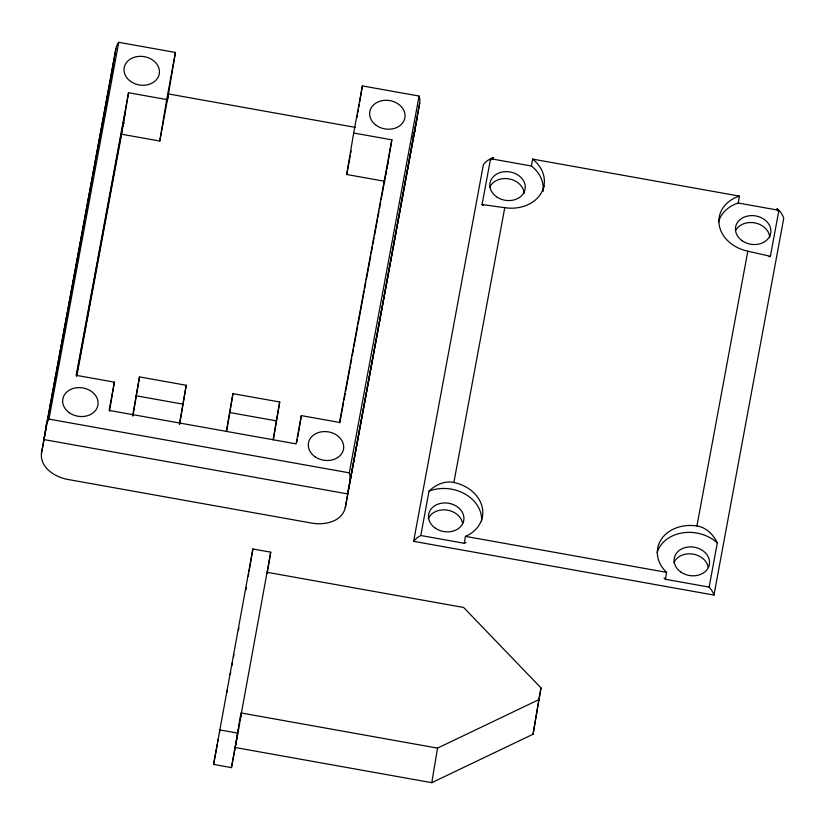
<?xml version="1.0" encoding="UTF-8"?>
<svg xmlns="http://www.w3.org/2000/svg" width="825" height="825" viewBox="0 0 825 825"><rect width="100%" height="100%" fill="white"/><g stroke="black" fill="none" stroke-linecap="round" stroke-linejoin="round"><path stroke-width="1.24" d="M167.331 100.856L175.426 52.449L118.738 42.312A40.549 23.946 10.5 0 0 115.851 48.912L41.436 453.368C39.971 468.074 55.657 477.427 68.351 479.552L311.407 523.05C323.926 525.473 341.901 522.091 345.252 507.736L419.657 103.28L345.252 507.736M111.427 75.312L115.84 48.912M121.595 134.217L128.535 92.72L166.702 99.557L159.761 141.044L121.595 134.217L76.766 376.262M109.529 411.067L114.376 382.15L76.199 375.323L128.535 92.72M132.629 415.872L139.487 376.912L186.233 385.275L179.706 424.256M132.969 415.893L139.487 376.912M179.376 424.236L186.233 385.275M226.328 431.341L232.97 393.638L279.706 402.002L273.395 439.725M226.658 431.362L232.97 393.638M237.765 733.569L231.454 767.611L213.582 764.404L252.862 548.986L270.734 552.183L267.218 573.179M248.315 576.159L248.727 573.684M249.14 571.22L252.862 548.986M273.065 439.704L279.706 402.002M231.454 767.611L270.734 552.183M296.918 442.014L297.34 439.498M297.763 436.982L301.342 415.604L339.508 422.441L391.844 139.838L353.667 133.011L362.392 85.913L419.079 96.051A40.549 23.946 10.5 0 1 419.657 103.28M384.893 181.335L346.727 174.498L353.667 133.011M357.132 117.346L357.555 114.83M357.978 112.313L358.39 109.797M358.813 107.281L359.236 104.765M359.659 102.259L362.392 85.913M386.121 174.013L386.533 171.569M386.935 169.125L387.348 166.691M387.76 164.247L388.162 161.803M388.369 160.586L391.844 139.838M483.172 205.528A35.609 28.741 9.5 0 1 482.068 204.559L490.318 160.029L492.865 159.112L493.133 157.534A36.403 21.491 10.5 0 0 483.46 164.557M420.791 535.497L464.279 543.283L465.434 536.363A35.609 28.741 9.5 0 0 482.264 507.457A35.609 28.741 9.5 0 0 453.884 482.481C444.737 480.511 435.425 484.811 429 491.174L420.791 535.497A37.125 21.924 10.5 0 0 413.655 541.355M543.077 190.853A35.609 28.741 9.5 0 0 531.444 166.021L532.61 159.101L739.417 196.113L738.251 203.022A35.609 28.741 9.5 0 0 718.472 222.234M437.549 748.12L240.962 712.934L235.177 747.512L431.764 782.688L437.549 748.12L538.849 699.641L541.014 687.916L463.598 607.458L267.011 572.282M543.056 191.142L543.273 189.843M543.489 188.543L544.005 185.522M431.764 782.688L533.063 734.219L538.849 699.641M541.014 687.916L533.063 734.219M709.129 587.101L665.414 579.274L666.569 572.364A35.609 28.741 9.5 0 1 661.227 539.395A35.609 28.741 9.5 0 1 696.929 525.968C706.231 527.35 713.46 534.693 717.317 542.922L709.129 587.101A37.125 21.924 10.5 0 1 713.945 595.083L413.634 541.344L483.409 164.546M778.687 211.489C775.696 209.54 777.119 207.096 778.687 211.489L770.385 256.307A35.609 28.741 9.5 0 1 769.034 256.812M113.53 62.741L43.756 439.539L347.573 493.907L417.347 117.109M41.436 453.368L46.592 425.556M47.056 423.029L48.232 416.707M48.696 414.171L49.17 411.644M50.335 405.323L50.81 402.796M51.975 396.474L53.151 390.153M53.615 387.626L54.79 381.294M55.254 378.768L55.718 376.241M56.894 369.92L57.358 367.393M58.534 361.072L58.998 358.535M60.173 352.213L60.637 349.687M61.112 347.16L62.277 340.838M62.752 338.312L63.216 335.775M64.381 329.453L65.557 323.132M66.021 320.605L67.196 314.284M67.66 311.757L68.135 309.231M69.3 302.909L69.774 300.372M70.94 294.051L71.414 291.524M72.579 285.202L73.755 278.881M74.219 276.354L74.693 273.828M75.859 267.506L76.323 264.969M77.498 258.648L77.962 256.121M78.437 253.595L79.602 247.273M80.077 244.747L81.242 238.415M81.716 235.888L82.18 233.362M83.356 227.04L83.82 224.513M84.996 218.192L86.161 211.87M86.625 209.333L87.801 203.012M88.265 200.485L88.739 197.959M89.904 191.637L90.379 189.111M91.544 182.789L92.018 180.252M93.184 173.931L94.359 167.609M94.823 165.083L95.298 162.556M97.402 151.171L98.567 144.849M99.041 142.323L100.207 136.001M100.681 133.475L101.846 127.153M102.321 124.616L102.785 122.09M103.96 115.768L104.424 113.242M105.6 106.92L106.765 100.598M107.24 98.072L107.704 95.535M108.869 89.213L109.343 86.687M110.509 80.365L110.983 77.839M46.076 425.71A40.549 23.946 10.5 0 1 48.953 419.11L118.738 42.312M76.488 375.787L125.06 113.468M114.376 382.15L109.137 410.407L296.103 443.871L301.342 415.604M166.702 99.557L175.426 52.449M159.761 141.044L168.486 93.947L355.451 127.401M213.582 764.404L217.336 744.171M217.8 741.644L218.274 739.118M219.44 732.796L219.914 730.259M226.937 692.319L227.401 689.793M230.216 674.623L230.68 672.086M231.856 665.765L232.32 663.238M233.496 656.917L233.96 654.38M238.415 630.352L238.879 627.825M245.902 589.885L246.376 587.359M238.229 731.043L238.703 728.506M239.167 725.969L239.642 723.432M240.807 717.1L241.282 714.563M346.727 174.498L350.171 155.904M350.625 153.429L351.089 150.954M339.797 422.905L343.551 402.631M344.015 400.094L345.19 393.762M345.654 391.225L350.12 367.146M350.584 364.619L351.759 358.277M352.234 355.74L353.399 349.408M353.873 346.871L357.627 326.597M358.102 324.06L364.196 291.112M364.671 288.575L365.836 282.243M366.31 279.706L370.765 255.626M371.24 253.1L372.415 246.757M372.879 244.221L374.055 237.889M374.519 235.352L377.345 220.151M377.809 217.614L378.984 211.272M379.448 208.746L380.624 202.403M381.098 199.867L386.492 170.723M386.966 168.187L388.132 161.855M349.882 480.078A40.549 23.946 10.5 0 0 349.305 472.849L419.079 96.051M453.884 482.481L504.766 207.683A35.609 28.741 9.5 0 0 541.241 192.988A35.609 28.741 9.5 0 0 532.61 159.101M696.929 525.968L747.821 251.171A35.609 28.741 9.5 0 1 719.163 224.74A35.609 28.741 9.5 0 1 739.417 196.113M713.976 595.083L783.75 218.285A36.465 21.532 10.5 0 0 777.119 208.477M415.027 130.938L412.902 136.434M490.318 160.029L493.133 157.534M482.068 204.559L504.766 207.683M492.865 159.112L531.444 166.021M738.251 203.022L776.841 209.932M136.001 395.752L182.737 404.116M229.484 412.479L276.22 420.843M48.964 419.11L349.305 472.849M465.434 536.363L666.569 572.364M219.378 729.836L237.249 733.033M747.821 251.171L770.385 256.307M124.41 123.399A17.81 14.365 9.5 0 1 123.008 122.399M673.912 562.619A17.81 14.365 9.5 0 1 692.443 554.008A17.81 14.365 9.5 0 1 708.242 567.404M428.288 518.667A17.81 14.365 9.5 0 1 446.83 510.056A17.81 14.365 9.5 0 1 462.619 523.452M735.89 230.082A17.81 14.365 9.5 0 1 755.473 223.028A17.81 14.365 9.5 0 1 769.735 237.497M489.637 187.378A17.81 14.365 9.5 0 1 509.015 178.901A17.81 14.365 9.5 0 1 524.112 193.545M466.022 542.489A35.609 28.741 9.5 0 1 464.279 543.283M429 491.174A35.609 28.741 9.5 0 1 465.063 494.031A35.609 28.741 9.5 0 1 481.594 521.111M665.414 579.274A35.609 28.741 9.5 0 1 664.063 577.923M657.154 552.533A35.609 28.741 9.5 0 1 682.471 532.888A35.609 28.741 9.5 0 1 717.317 542.922M314.975 456.71A17.81 14.365 9.5 0 0 343.53 449.171A17.81 14.365 9.5 0 0 319.502 432.238A17.81 14.365 9.5 0 0 314.975 456.71M69.352 412.758A17.81 14.365 9.5 0 0 97.907 405.219A17.81 14.365 9.5 0 0 73.879 388.276A17.81 14.365 9.5 0 0 69.352 412.758M130.701 81.469A17.81 14.365 9.5 0 0 159.256 73.941A17.81 14.365 9.5 0 0 135.228 56.997A17.81 14.365 9.5 0 0 130.701 81.469M376.324 125.421A17.81 14.365 9.5 0 0 404.879 117.892A17.81 14.365 9.5 0 0 380.851 100.949A17.81 14.365 9.5 0 0 376.324 125.421M496.526 196.783A17.81 14.365 9.5 0 0 525.082 189.255A17.81 14.365 9.5 0 0 501.064 172.312A17.81 14.365 9.5 0 0 496.526 196.783M742.149 240.745A17.81 14.365 9.5 0 0 770.705 233.207A17.81 14.365 9.5 0 0 746.677 216.263A17.81 14.365 9.5 0 0 742.149 240.745M435.177 528.072A17.81 14.365 9.5 0 0 463.733 520.544A17.81 14.365 9.5 0 0 439.715 503.601A17.81 14.365 9.5 0 0 435.177 528.072M680.8 572.024A17.81 14.365 9.5 0 0 709.356 564.496A17.81 14.365 9.5 0 0 685.327 547.553A17.81 14.365 9.5 0 0 680.8 572.024"/></g></svg>
